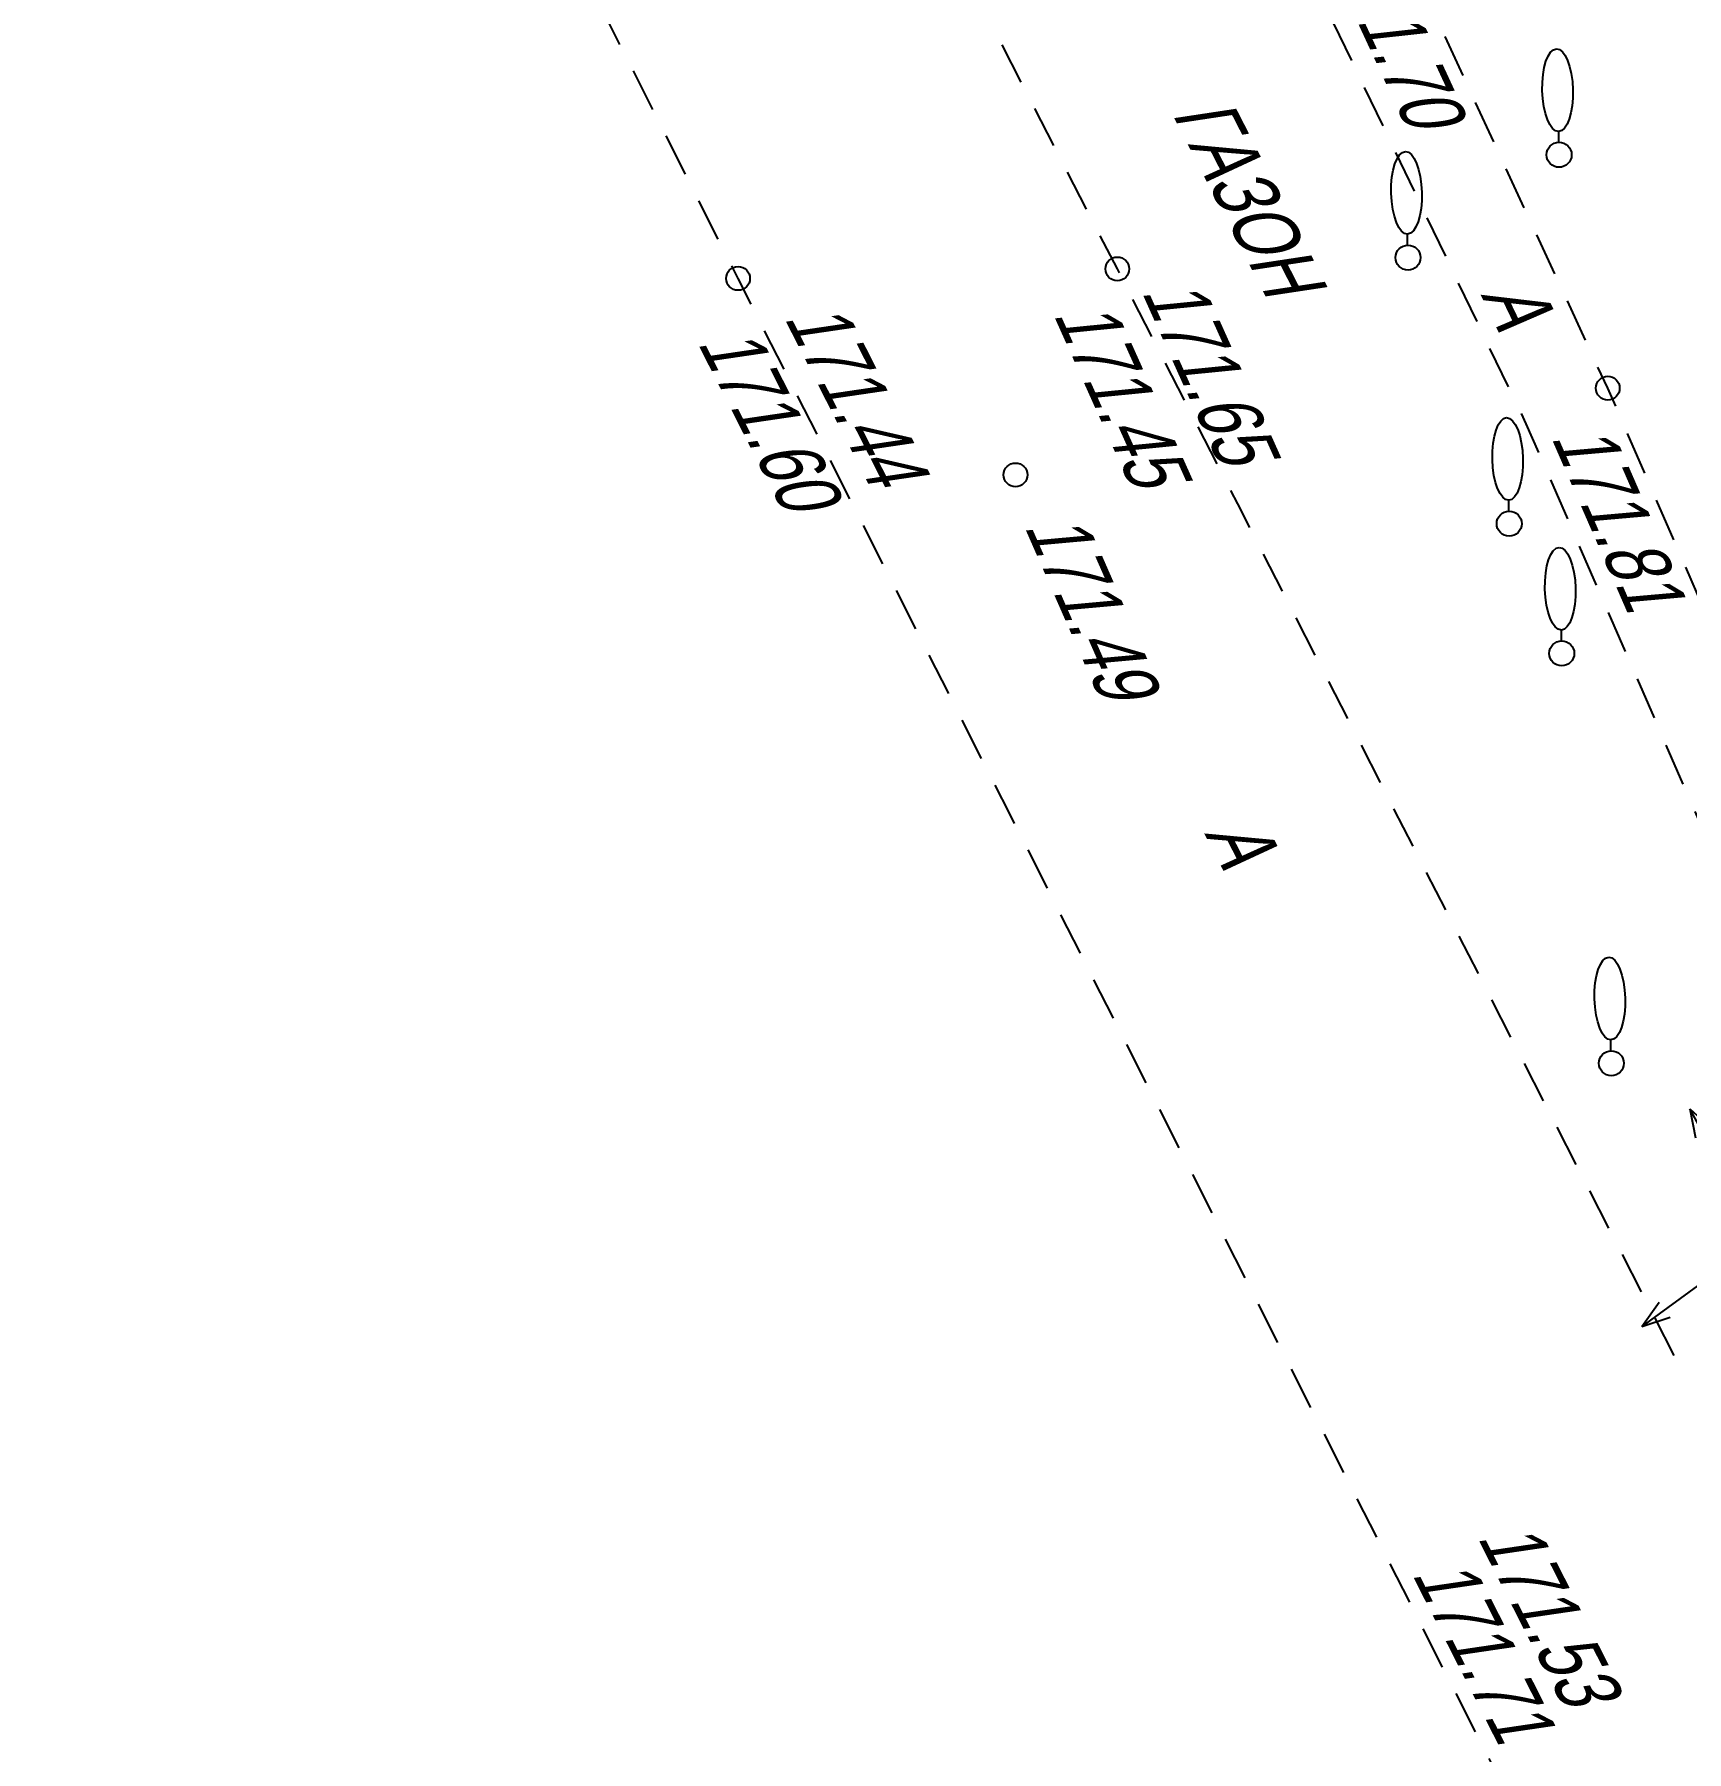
# Model space of a CAD drawing. Header units: metres. Extents: x -584 to -429, y 22748 to 22926.
# Drawn here: x -576.96 to -549.19, y 22787.53 to 22816.41 of the extents above; entities that cross this region are included whole.
import ezdxf
from ezdxf.enums import TextEntityAlignment as Align

# ---------------------------------------------------------------- set-up
doc = ezdxf.new("R2010")
doc.units = ezdxf.units.M
doc.header["$MEASUREMENT"] = 0
for name, color, linetype, lineweight in [('Горизонтали', 7, 'Continuous', 25), ('Граница улицы', 7, 'Continuous', 25), ('Леса и газоны', 7, 'Continuous', 25), ('Отдельно стоящее дерево', 7, 'Continuous', 25), ('Фонари', 7, 'Continuous', 25)]:
    doc.layers.add(name, color=color, linetype=linetype, lineweight=lineweight)
doc.styles.add('Style-RUSSIAN_1251 I 0.32289', font='RUSSIAN_1251.shx', dxfattribs={"oblique": 18.5})

# ---------------------------------------------------------------- blocks, each defined once
blk = doc.blocks.new('PIKET_37')
at = {"layer": 'Горизонтали', "color": 7, "linetype": 'Continuous', "lineweight": 25}
blk.add_arc((0, 0), 0.2, 0, 360, dxfattribs=at)
blk = doc.blocks.new('PIKET_38')
at = {"layer": 'Горизонтали', "color": 7, "linetype": 'Continuous', "lineweight": 25}
blk.add_arc((0, 0), 0.2, 0, 360, dxfattribs=at)
blk = doc.blocks.new('PIKET_39')
at = {"layer": 'Горизонтали', "color": 7, "linetype": 'Continuous', "lineweight": 25}
blk.add_arc((0, 0), 0.2, 0, 360, dxfattribs=at)
blk = doc.blocks.new('STRFON_11')
at = {"layer": 'Фонари', "color": 7, "linetype": 'Continuous', "lineweight": 25, "flags": 128}
for points in [[(0, 0), (2.5, 0)], [(2.5, 0), (2.025, 0.157)], [(2.5, 0), (2.025, -0.156)]]:
    blk.add_lwpolyline(points, dxfattribs=at)
blk = doc.blocks.new('STRFON_12')
at = {"layer": 'Фонари', "color": 7, "linetype": 'Continuous', "lineweight": 25, "flags": 128}
for points in [[(0, 0), (2.5, 0)], [(2.5, 0), (2.025, 0.157)], [(2.5, 0), (2.025, -0.156)]]:
    blk.add_lwpolyline(points, dxfattribs=at)
blk = doc.blocks.new('PIKET_52')
at = {"layer": 'Горизонтали', "color": 7, "linetype": 'Continuous', "lineweight": 25}
blk.add_arc((-0.00025, -0.00027), 0.2, 0, 359.999994, dxfattribs=at)
blk = doc.blocks.new('msdElementTypeLineString_7')
at = {"layer": 'Граница улицы', "color": 7, "linetype": 'Continuous', "lineweight": 25}
for p, q in [((0.154, 33.227), (0.001, 33.555)), ((1.185, 31.006), (0.88, 31.663)), ((1.699, 29.895), (1.395, 30.552)), ((2.213, 28.784), (1.909, 29.441)), ((2.727, 27.672), (2.423, 28.33)), ((3.241, 26.561), (2.937, 27.219)), ((3.755, 25.45), (3.451, 26.107)), ((4.752, 23.213), (4.462, 23.877)), ((5.24, 22.091), (4.951, 22.755)), ((5.729, 20.968), (5.44, 21.632)), ((6.218, 19.846), (5.929, 20.51)), ((6.707, 18.723), (6.418, 19.387)), ((7.196, 17.6), (6.907, 18.265)), ((7.685, 16.478), (7.396, 17.142)), ((8.174, 15.355), (7.885, 16.02)), ((8.663, 14.233), (8.373, 14.897)), ((9.152, 13.11), (8.862, 13.774)), ((10.146, 12.405), (9.55, 12.816)), ((11.155, 11.71), (10.558, 12.121)), ((12.163, 11.016), (11.567, 11.427)), ((13.172, 10.321), (12.575, 10.732)), ((15.1, 8.815), (14.54, 9.275)), ((16.046, 8.037), (15.486, 8.497)), ((16.854, 7.119), (16.379, 7.665)), ((17.658, 6.195), (17.182, 6.742)), ((18.461, 5.271), (17.986, 5.818)), ((20.068, 3.423), (19.593, 3.97)), ((20.871, 2.499), (20.396, 3.046)), ((21.675, 1.575), (21.199, 2.122)), ((22.478, 0.651), (22.003, 1.198)), ((23.044, 0.001), (22.806, 0.274))]:
    blk.add_line(p, q, dxfattribs=at)
at = {"layer": 'Граница улицы', "color": 7, "linetype": 'Continuous', "lineweight": 25, "flags": 128}
for points in [[(0.67, 32.117), (0.384, 32.736), (0.366, 32.774)], [(4.263, 24.336), (4.13, 24.641), (3.965, 24.996)], [(14.154, 9.592), (13.763, 9.914), (13.583, 10.038)], [(19.265, 4.347), (18.985, 4.669), (18.789, 4.894)]]:
    blk.add_lwpolyline(points, dxfattribs=at)
blk = doc.blocks.new('msdElementTypeLineString_12')
at = {"layer": 'Граница улицы', "color": 7, "linetype": 'Continuous', "lineweight": 25}
for p, q in [((0.001, 56.988), (0.135, 56.655)), ((0.322, 56.192), (0.59, 55.527)), ((0.777, 55.063), (1.045, 54.398)), ((1.232, 53.934), (1.5, 53.269)), ((1.687, 52.806), (1.955, 52.141)), ((2.142, 51.677), (2.41, 51.012)), ((2.597, 50.548), (2.865, 49.884)), ((3.052, 49.42), (3.32, 48.755)), ((3.507, 48.291), (3.775, 47.626)), ((3.962, 47.162), (4.23, 46.498)), ((4.417, 46.034), (4.685, 45.369)), ((4.872, 44.905), (5.14, 44.24)), ((5.327, 43.777), (5.595, 43.112)), ((5.782, 42.648), (6.05, 41.983)), ((6.237, 41.519), (6.505, 40.854)), ((6.692, 40.391), (6.96, 39.726)), ((7.147, 39.262), (7.415, 38.597)), ((7.602, 38.133), (7.87, 37.468)), ((8.057, 37.005), (8.325, 36.34)), ((8.512, 35.876), (8.78, 35.211)), ((8.967, 34.747), (9.235, 34.082)), ((9.936, 32.516), (10.247, 31.87)), ((10.463, 31.419), (10.774, 30.773)), ((10.99, 30.323), (11.301, 29.676)), ((11.517, 29.226), (11.828, 28.58)), ((12.044, 28.129), (12.355, 27.483)), ((12.571, 27.032), (12.882, 26.386)), ((13.098, 25.935), (13.409, 25.289)), ((14.118, 23.725), (14.404, 23.068)), ((14.603, 22.61), (14.89, 21.952)), ((15.089, 21.494), (15.376, 20.837)), ((15.575, 20.378), (15.862, 19.721)), ((16.061, 19.263), (16.347, 18.605)), ((16.547, 18.147), (16.833, 17.49)), ((17.033, 17.031), (17.319, 16.374)), ((17.519, 15.916), (17.805, 15.258)), ((18.005, 14.8), (18.291, 14.143)), ((18.491, 13.684), (18.777, 13.027)), ((19.044, 12.624), (19.634, 12.217)), ((20.046, 11.934), (20.637, 11.527)), ((21.048, 11.243), (21.639, 10.837)), ((22.051, 10.553), (22.641, 10.147)), ((23.053, 9.863), (23.643, 9.456)), ((24.04, 9.153), (24.594, 8.698)), ((24.98, 8.38), (25.534, 7.925)), ((26.728, 6.699), (27.199, 6.158)), ((27.527, 5.78), (27.997, 5.24)), ((29.124, 3.944), (29.594, 3.403)), ((29.922, 3.026), (30.393, 2.485)), ((30.721, 2.107), (31.191, 1.566)), ((31.519, 1.189), (31.99, 0.648)), ((32.318, 0.271), (32.553, 0))]:
    blk.add_line(p, q, dxfattribs=at)
at = {"layer": 'Граница улицы', "color": 7, "linetype": 'Continuous', "lineweight": 25, "flags": 128}
for points in [[(9.422, 33.619), (9.499, 33.428), (9.72, 32.967)], [(13.625, 24.838), (13.708, 24.667), (13.918, 24.184)], [(25.92, 7.607), (25.984, 7.554), (26.4, 7.076)], [(28.325, 4.862), (28.566, 4.586), (28.796, 4.321)]]:
    blk.add_lwpolyline(points, dxfattribs=at)
blk = doc.blocks.new('msdElementTypeLineString_15')
at = {"layer": 'Граница улицы', "color": 7, "linetype": 'Continuous', "lineweight": 25}
for p, q in [((1.581, 45.535), (1.255, 46.181)), ((2.132, 44.443), (1.806, 45.089)), ((3.233, 42.258), (2.908, 42.904)), ((3.784, 41.165), (3.458, 41.811)), ((4.335, 40.073), (4.009, 40.719)), ((4.886, 38.98), (4.56, 39.626)), ((5.436, 37.888), (5.111, 38.534)), ((5.987, 36.795), (5.661, 37.441)), ((6.538, 35.703), (6.212, 36.349)), ((7.089, 34.61), (6.763, 35.256)), ((7.639, 33.518), (7.314, 34.164)), ((8.19, 32.425), (7.864, 33.071)), ((8.741, 31.333), (8.415, 31.979)), ((9.291, 30.24), (8.966, 30.886)), ((9.842, 29.148), (9.517, 29.794)), ((10.393, 28.055), (10.067, 28.701)), ((10.944, 26.963), (10.618, 27.609)), ((11.494, 25.87), (11.169, 26.516)), ((12.6, 23.687), (12.272, 24.333)), ((13.153, 22.596), (12.826, 23.241)), ((13.706, 21.505), (13.379, 22.15)), ((14.26, 20.414), (13.933, 21.059)), ((14.813, 19.323), (14.486, 19.968)), ((15.367, 18.232), (15.039, 18.877)), ((15.92, 17.141), (15.593, 17.786)), ((17.027, 14.958), (16.699, 15.603)), ((17.58, 13.867), (17.253, 14.512)), ((18.133, 12.776), (17.806, 13.421)), ((18.687, 11.685), (18.36, 12.33)), ((19.24, 10.594), (18.913, 11.239)), ((19.794, 9.503), (19.466, 10.148)), ((20.347, 8.411), (20.02, 9.057)), ((20.9, 7.32), (20.573, 7.966)), ((21.454, 6.229), (21.127, 6.874)), ((22.007, 5.138), (21.68, 5.783)), ((22.561, 4.047), (22.233, 4.692)), ((23.114, 2.956), (22.787, 3.601)), ((23.667, 1.865), (23.34, 2.51)), ((24.221, 0.773), (23.893, 1.419))]:
    blk.add_line(p, q, dxfattribs=at)
at = {"layer": 'Граница улицы', "color": 7, "linetype": 'Continuous', "lineweight": 25, "flags": 128}
for points in [[(0.319, 47.602), (0.236, 47.668), (0.035, 47.759), (0, 47.763)], [(1.03, 46.627), (0.821, 47.044), (0.773, 47.138), (0.674, 47.253)], [(2.683, 43.35), (2.431, 43.848), (2.357, 43.996)], [(12.046, 24.778), (11.826, 25.213), (11.719, 25.424)], [(16.473, 16.049), (16.385, 16.224), (16.146, 16.695)], [(24.557, 0.001), (24.579, 0.067), (24.447, 0.328)]]:
    blk.add_lwpolyline(points, dxfattribs=at)
blk = doc.blocks.new('DEREVO_16')
at = {"layer": 'Отдельно стоящее дерево', "color": 7, "linetype": 'Continuous', "lineweight": 25, "flags": 128}
blk.add_lwpolyline([(-0.007, 0.21), (-0.007, 0.393)], dxfattribs=at)
at = {"layer": 'Отдельно стоящее дерево', "color": 7, "linetype": 'Continuous', "lineweight": 25}
blk.add_arc((0, 0), 0.21, 0, 360, dxfattribs=at)
blk.add_ellipse((-0.026, 1.088), major_axis=(-0.019, 0.695), ratio=0.369829, dxfattribs=at)
blk = doc.blocks.new('DEREVO_17')
at = {"layer": 'Отдельно стоящее дерево', "color": 7, "linetype": 'Continuous', "lineweight": 25, "flags": 128}
blk.add_lwpolyline([(-0.007, 0.21), (-0.007, 0.393)], dxfattribs=at)
at = {"layer": 'Отдельно стоящее дерево', "color": 7, "linetype": 'Continuous', "lineweight": 25}
blk.add_arc((0, 0), 0.21, 0, 359.99999, dxfattribs=at)
blk.add_ellipse((-0.0255, 1.088), major_axis=(-0.0185, 0.695), ratio=0.3698286, dxfattribs=at)
blk = doc.blocks.new('DEREVO_18')
at = {"layer": 'Отдельно стоящее дерево', "color": 7, "linetype": 'Continuous', "lineweight": 25, "flags": 128}
blk.add_lwpolyline([(-0.007, 0.21), (-0.007, 0.393)], dxfattribs=at)
at = {"layer": 'Отдельно стоящее дерево', "color": 7, "linetype": 'Continuous', "lineweight": 25}
blk.add_arc((0, 0), 0.21, 0, 359.99999, dxfattribs=at)
blk.add_ellipse((-0.0255, 1.088), major_axis=(-0.0185, 0.695), ratio=0.3698286, dxfattribs=at)
blk = doc.blocks.new('DEREVO_19')
at = {"layer": 'Отдельно стоящее дерево', "color": 7, "linetype": 'Continuous', "lineweight": 25, "flags": 128}
blk.add_lwpolyline([(-0.007, 0.21), (-0.007, 0.393)], dxfattribs=at)
at = {"layer": 'Отдельно стоящее дерево', "color": 7, "linetype": 'Continuous', "lineweight": 25}
blk.add_arc((0, 0), 0.21, 0, 359.99999, dxfattribs=at)
blk.add_ellipse((-0.0255, 1.088), major_axis=(-0.0185, 0.695), ratio=0.3698286, dxfattribs=at)
blk = doc.blocks.new('DEREVO_35')
at = {"layer": 'Отдельно стоящее дерево', "color": 7, "linetype": 'Continuous', "lineweight": 25, "flags": 128}
blk.add_lwpolyline([(-0.007, 0.21), (-0.007, 0.393)], dxfattribs=at)
at = {"layer": 'Отдельно стоящее дерево', "color": 7, "linetype": 'Continuous', "lineweight": 25}
blk.add_arc((0, 0), 0.21, 0, 359.99999, dxfattribs=at)
blk.add_ellipse((-0.0255, 1.088), major_axis=(-0.0185, 0.695), ratio=0.3698286, dxfattribs=at)
blk = doc.blocks.new('msdElementTypeLineString_33')
at = {"layer": 'Граница улицы', "color": 7, "linetype": 'Continuous', "lineweight": 25}
for p, q in [((7.461, 67.159), (7.14, 67.784)), ((8.012, 66.089), (7.69, 66.714)), ((8.562, 65.02), (8.24, 65.645)), ((9.66, 62.879), (9.34, 63.505)), ((10.209, 61.808), (9.888, 62.434)), ((10.757, 60.738), (10.437, 61.363)), ((11.854, 58.596), (11.534, 59.222)), ((12.403, 57.525), (12.082, 58.151)), ((12.951, 56.455), (12.631, 57.08)), ((13.5, 55.384), (13.179, 56.01)), ((14.048, 54.313), (13.727, 54.939)), ((14.596, 53.243), (14.276, 53.868)), ((15.145, 52.172), (14.824, 52.798)), ((15.693, 51.101), (15.373, 51.727)), ((16.242, 50.031), (15.921, 50.656)), ((16.79, 48.96), (16.47, 49.585)), ((17.339, 47.889), (17.018, 48.515)), ((17.887, 46.818), (17.567, 47.444)), ((18.436, 45.748), (18.115, 46.373))]:
    blk.add_line(p, q, dxfattribs=at)
at = {"layer": 'Граница улицы', "color": 7, "linetype": 'Continuous', "lineweight": 25, "flags": 128}
for points in [[(9.112, 63.95), (9.078, 64.016), (8.791, 64.575)], [(11.306, 59.667), (11.102, 60.064), (10.985, 60.293)]]:
    blk.add_lwpolyline(points, dxfattribs=at)

msp = doc.modelspace()

# ---------------------------------------------------------------- block references
at = {"layer": 'Горизонтали', "color": 7, "linetype": 'Continuous', "lineweight": 25}
for name, p in [('PIKET_37', (-565.133, 22812.304)), ('PIKET_39', (-558.759, 22812.463)), ('PIKET_52', (-550.517, 22810.459))]:
    msp.add_blockref(name, p, dxfattribs=at)
at = {"layer": 'Горизонтали', "color": 7, "linetype": 'Continuous', "lineweight": 25, "xscale": 1.000000175391965, "yscale": 1.000000175391965, "zscale": 1.000000175391965, "rotation": 55.60826303907631}
msp.add_blockref('PIKET_38', (-560.47, 22809), dxfattribs=at)
at = {"layer": 'Граница улицы', "color": 7, "linetype": 'Continuous', "lineweight": 25}
for name, p in [('msdElementTypeLineString_33', (-567.837, 22748.447)), ('msdElementTypeLineString_12', (-565.6, 22785.193)), ('msdElementTypeLineString_15', (-576.959, 22787.091)), ('msdElementTypeLineString_7', (-554.647, 22785.818))]:
    msp.add_blockref(name, p, dxfattribs=at)
at = {"layer": 'Отдельно стоящее дерево', "color": 7, "linetype": 'Continuous', "lineweight": 25}
for name, p in [('DEREVO_35', (-551.335, 22814.382)), ('DEREVO_19', (-553.874, 22812.654)), ('DEREVO_18', (-552.174, 22808.18)), ('DEREVO_17', (-551.29, 22805.999)), ('DEREVO_16', (-550.456, 22799.108))]:
    msp.add_blockref(name, p, dxfattribs=at)
at = {"layer": 'Фонари', "color": 7, "linetype": 'Continuous', "lineweight": 25}
for name, xscale, yscale, zscale, rotation in [('STRFON_11', 0.9999978501584234, 0.9999978501584234, 0.9999978501584234, 118.9732587050419), ('STRFON_12', 0.999998475833088, 0.999998475833088, 0.999998475833088, 216.1348293639989)]:
    msp.add_blockref(name, (-547.926, 22796.157), dxfattribs=dict(at, xscale=xscale, yscale=yscale, zscale=zscale, rotation=rotation))

# ---------------------------------------------------------------- texts
at = {"layer": 'Горизонтали', "color": 7, "linetype": 'Continuous', "lineweight": 25, "style": 'Style-RUSSIAN_1251 I 0.32289', "oblique": 18.5, "width": 0.799996}
for s, rotation, p in [('171.70', 294.8301, (-555.238, 22817.725)), ('171.65', 294.1535, (-558.355, 22812.085)), ('171.44', 296.8925, (-564.364, 22811.649)), ('171.81', 293.5349, (-551.474, 22809.64)), ('171.53', 296.8925, (-552.714, 22791.143))]:
    msp.add_text(s, height=1, rotation=rotation, dxfattribs=at).set_placement(p)
for s, rotation, p in [('171.45', 294.1535, (-558.927, 22812.116)), ('171.60', 296.8925, (-564.929, 22811.68)), ('171.71', 296.8925, (-552.923, 22790.979))]:
    msp.add_text(s, height=1, rotation=rotation, dxfattribs=at).set_placement(p, align=Align.TOP_LEFT)
msp.add_text('171.49', height=1, rotation=293.6655, dxfattribs=at).set_placement((-559.869, 22808.341), align=Align.MIDDLE_LEFT)
at = {"layer": 'Граница улицы', "color": 7, "linetype": 'Continuous', "lineweight": 25, "style": 'Style-RUSSIAN_1251 I 0.32289', "oblique": 18.5, "width": 0.799996}
for rotation, p in [(295.6607, (-552.656, 22812.032)), (297.1127, (-557.3, 22802.974))]:
    msp.add_text('А', height=1, rotation=rotation, dxfattribs=at).set_placement(p)
at = {"layer": 'Леса и газоны', "color": 7, "linetype": 'Continuous', "lineweight": 25, "style": 'Style-RUSSIAN_1251 I 0.32289', "oblique": 18.5, "width": 0.799996}
msp.add_text('ГАЗОН', height=1, rotation=297.1227, dxfattribs=at).set_placement((-557.844, 22815.077))

doc.saveas('drawing.dxf')
